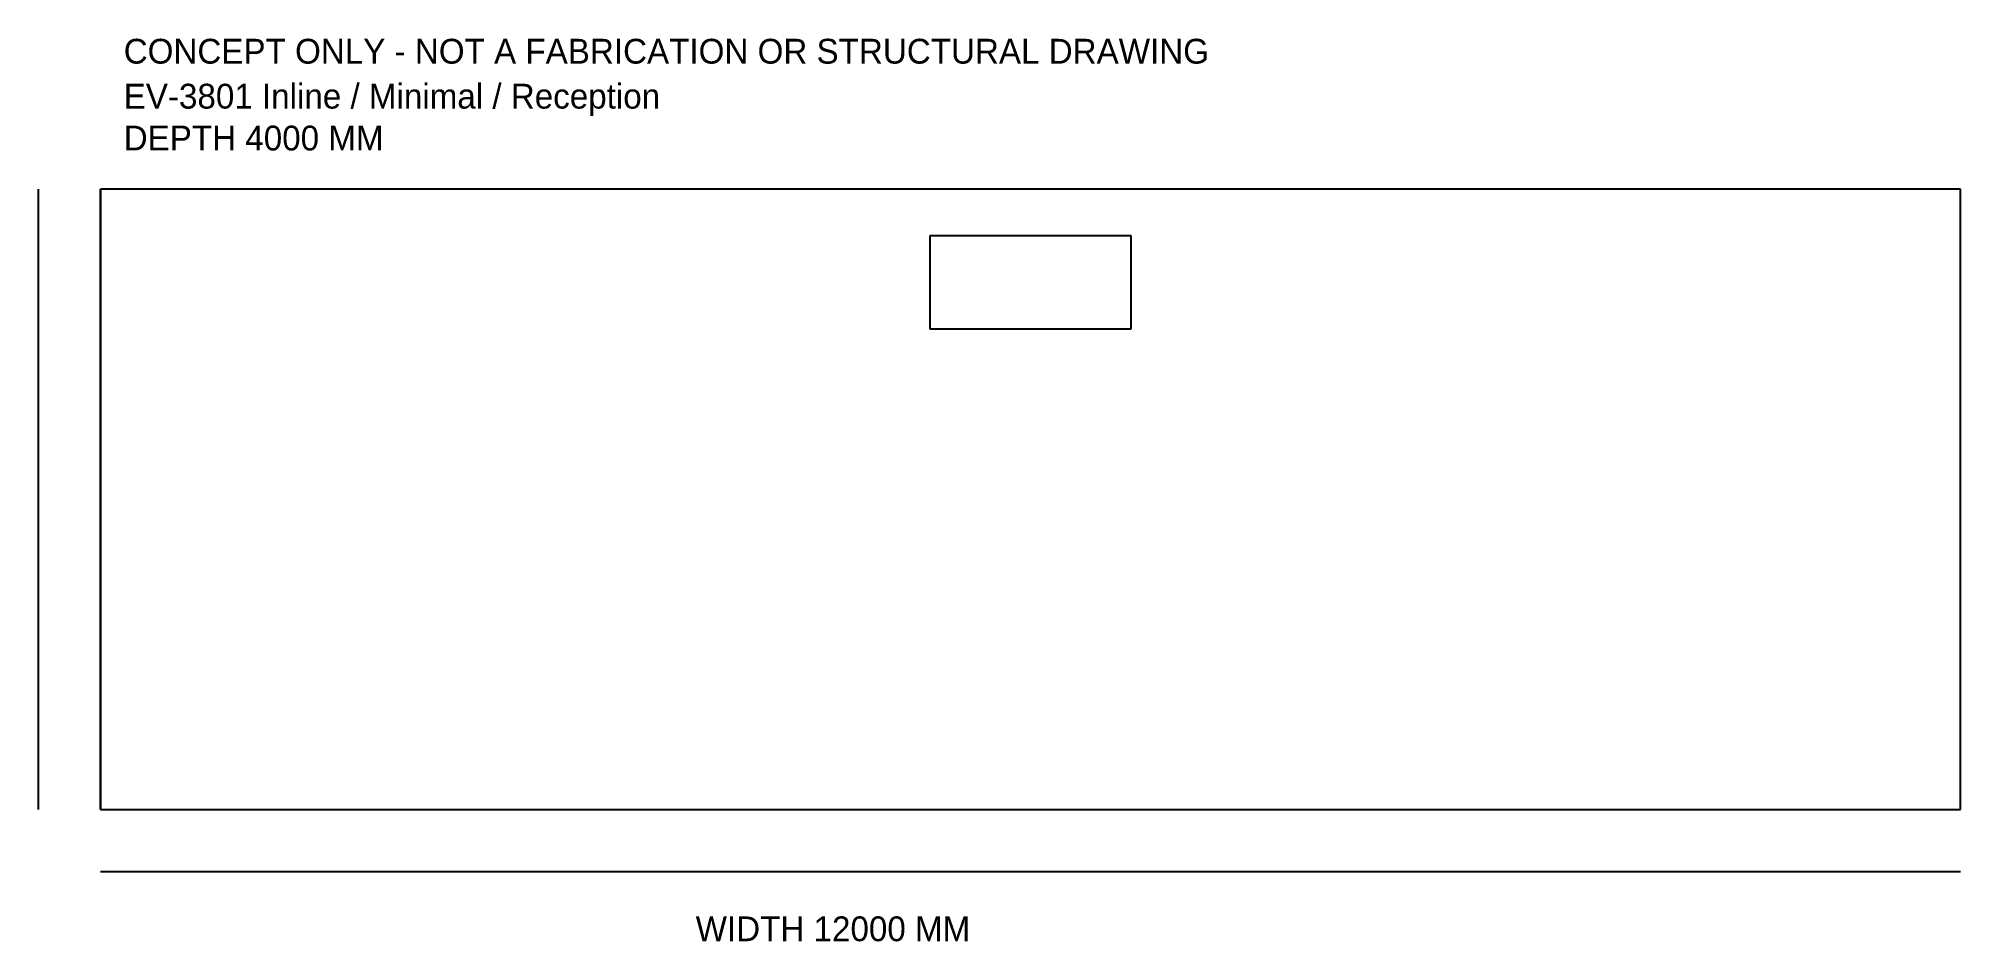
# Model space of a CAD drawing. Header units: millimetres. Extents: x -400 to 12000, y -852 to 4972.
import ezdxf

# ---------------------------------------------------------------- set-up
doc = ezdxf.new("R2010")
doc.units = ezdxf.units.MM

msp = doc.modelspace()

# ---------------------------------------------------------------- linework, layer by layer
at = {"layer": 'DIMENSIONS'}
for p, q in [((-400, 0), (-400, 4000)), ((0, -400), (12000, -400))]:
    msp.add_line(p, q, dxfattribs=at)
at = {"layer": 'FOOTPRINT'}
for p, q in [((12000, 4000), (0, 4000)), ((0, 4000), (0, 0)), ((12000, 0), (12000, 4000)), ((0, 0), (12000, 0))]:
    msp.add_line(p, q, dxfattribs=at)
at = {"layer": 'FURNITURE'}
for p, q in [((6650, 3700), (5350, 3700)), ((5350, 3700), (5350, 3100)), ((6650, 3100), (6650, 3700)), ((5350, 3100), (6650, 3100))]:
    msp.add_line(p, q, dxfattribs=at)
at = {"layer": 'WALLS'}
for p, q in [((0, 0), (0, 4000)), ((12000, 0), (12000, 4000)), ((0, 0), (12000, 0))]:
    msp.add_line(p, q, dxfattribs=at)

# ---------------------------------------------------------------- texts
at = {"layer": 'LABELS'}
for s, p in [('CONCEPT ONLY - NOT A FABRICATION OR STRUCTURAL DRAWING', (150, 4810)), ('EV-3801 Inline / Minimal / Reception', (150, 4520)), ('DEPTH 4000 MM', (150, 4250)), ('WIDTH 12000 MM', (3840, -850))]:
    msp.add_text(s, height=160, dxfattribs=at).set_placement(p)

doc.saveas('drawing.dxf')
